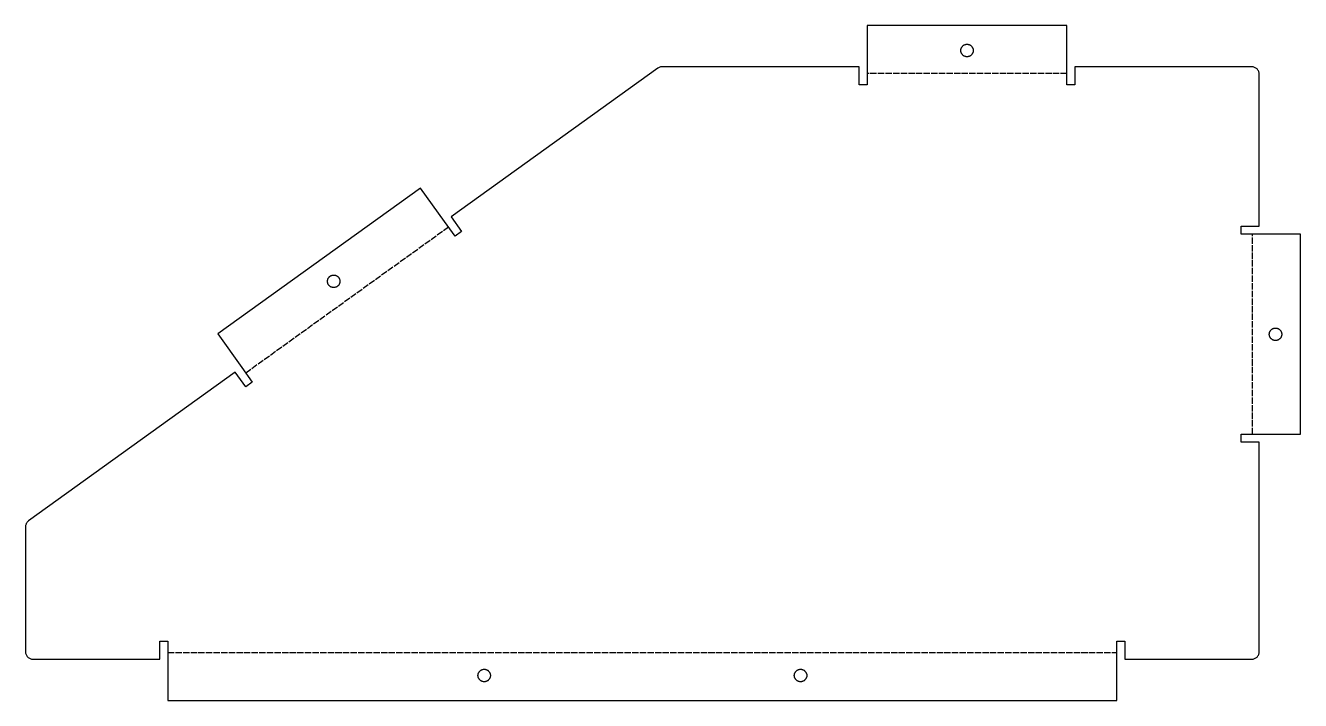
# Model space of a CAD drawing. Header units: millimetres. Extents: x 0 to 255, y 0 to 135.
import ezdxf

# ---------------------------------------------------------------- set-up
doc = ezdxf.new("R2010")
doc.units = ezdxf.units.MM
doc.linetypes.add('DASHED', pattern=[1.524, 1.27, -0.254])

msp = doc.modelspace()

# ---------------------------------------------------------------- linework, layer by layer
at = {"linetype": 'DASHED'}
for p, q in [((208.5014, 125.3878), (168.5014, 125.3878)), ((84.7088, 94.685), (44.1081, 65.5032)), ((245.6316, 53.2576), (245.6316, 93.2576)), ((28.5014, 9.6288), (218.5014, 9.6288))]:
    msp.add_line(p, q, dxfattribs=at)
for points in [[(218.5014, 8.2476), (218.5014, 8.2576), (218.5014, 11.8644), (220.1014, 11.8644), (220.1014, 8.2576), (245.5028, 8.2576), (245.6498, 8.2648), (245.7954, 8.2864), (245.9382, 8.3222), (246.0768, 8.3718), (246.2099, 8.4347), (246.3362, 8.5104), (246.4544, 8.5981), (246.5635, 8.6969), (246.6623, 8.806), (246.75, 8.9242), (246.8257, 9.0505), (246.8886, 9.1836), (246.9382, 9.3222), (246.974, 9.465), (246.9956, 9.6106), (247.0028, 9.7576), (247.0028, 51.6576), (243.396, 51.6576), (243.396, 53.2576), (247.0028, 53.2576), (247.0128, 53.2576), (255.2604, 53.2576), (255.2604, 93.2576), (247.0128, 93.2576), (247.0028, 93.2576), (243.396, 93.2576), (243.396, 94.8576), (247.0028, 94.8576), (247.0028, 125.259), (246.9956, 125.406), (246.974, 125.5516), (246.9382, 125.6944), (246.8886, 125.833), (246.8257, 125.9661), (246.75, 126.0923), (246.6623, 126.2106), (246.5635, 126.3196), (246.4544, 126.4185), (246.3362, 126.5062), (246.2099, 126.5819), (246.0768, 126.6448), (245.9382, 126.6944), (245.7954, 126.7302), (245.6498, 126.7518), (245.5028, 126.759), (210.1014, 126.759), (210.1014, 123.1522), (208.5014, 123.1522), (208.5014, 126.759), (208.5014, 126.769), (208.5014, 135.0166), (168.5014, 135.0166), (168.5014, 126.769), (168.5014, 126.759), (168.5014, 123.1522), (166.9014, 123.1522), (166.9014, 126.759), (127.4672, 126.759), (127.3117, 126.7509), (127.1579, 126.7267), (127.0074, 126.6868), (126.8618, 126.6314), (126.7228, 126.5612), (126.5918, 126.477), (85.2078, 96.7323), (87.3128, 93.8035), (86.0136, 92.8697), (83.9085, 95.7984), (79.0891, 102.5037), (38.4883, 73.3219), (43.3078, 66.6166), (43.3078, 66.6166), (45.4128, 63.6879), (44.1136, 62.754), (42.0085, 65.6828), (0.6245, 35.9381), (0.5132, 35.8498), (0.4108, 35.7513), (0.3181, 35.6436), (0.236, 35.5277), (0.1652, 35.4044), (0.1065, 35.2751), (0.0602, 35.1407), (0.0269, 35.0026), (0.0067, 34.862), (0, 34.72), (0, 9.7576), (0.0072, 9.6106), (0.0288, 9.465), (0.0646, 9.3222), (0.1142, 9.1836), (0.1771, 9.0505), (0.2528, 8.9242), (0.3405, 8.806), (0.4393, 8.6969), (0.5484, 8.5981), (0.6666, 8.5104), (0.7929, 8.4347), (0.926, 8.3718), (1.0646, 8.3222), (1.2074, 8.2864), (1.353, 8.2648), (1.5, 8.2576), (26.9014, 8.2576), (26.9014, 11.8644), (28.5014, 11.8644), (28.5014, 8.2576), (28.5014, 8.2476), (28.5014, 0), (218.5014, 0)], [(187.2621, 129.8534), (187.2541, 129.9348), (187.2514, 130.0166), (187.2541, 130.0983), (187.2621, 130.1797), (187.2754, 130.2604), (187.294, 130.3401), (187.3177, 130.4184), (187.3466, 130.4949), (187.3803, 130.5694), (187.4189, 130.6416), (187.4621, 130.711), (187.5097, 130.7775), (187.5616, 130.8408), (187.6175, 130.9005), (187.6772, 130.9564), (187.7404, 131.0083), (187.8069, 131.0559), (187.8764, 131.0991), (187.9485, 131.1377), (188.023, 131.1714), (188.0996, 131.2002), (188.1779, 131.224), (188.2575, 131.2426), (188.3382, 131.2559), (188.4196, 131.2639), (188.5014, 131.2666), (188.5832, 131.2639), (188.6646, 131.2559), (188.7453, 131.2426), (188.8249, 131.224), (188.9032, 131.2002), (188.9798, 131.1714), (189.0543, 131.1377), (189.1264, 131.0991), (189.1959, 131.0559), (189.2624, 131.0083), (189.3256, 130.9564), (189.3853, 130.9005), (189.4412, 130.8408), (189.4931, 130.7775), (189.5407, 130.711), (189.5839, 130.6416), (189.6225, 130.5694), (189.6562, 130.4949), (189.6851, 130.4184), (189.7088, 130.3401), (189.7274, 130.2604), (189.7407, 130.1797), (189.7487, 130.0983), (189.7514, 130.0166), (189.7487, 129.9348), (189.7407, 129.8534), (189.7274, 129.7727), (189.7088, 129.693), (189.6851, 129.6148), (189.6562, 129.5382), (189.6225, 129.4637), (189.5839, 129.3916), (189.5407, 129.3221), (189.4931, 129.2556), (189.4412, 129.1924), (189.3853, 129.1327), (189.3256, 129.0768), (189.2624, 129.0249), (189.1959, 128.9772), (189.1264, 128.934), (189.0543, 128.8955), (188.9798, 128.8617), (188.9032, 128.8329), (188.8249, 128.8092), (188.7453, 128.7906), (188.6646, 128.7773), (188.5832, 128.7692), (188.5014, 128.7666), (188.4196, 128.7692), (188.3382, 128.7773), (188.2575, 128.7906), (188.1779, 128.8092), (188.0996, 128.8329), (188.023, 128.8617), (187.9485, 128.8955), (187.8764, 128.934), (187.8069, 128.9772), (187.7404, 129.0249), (187.6772, 129.0768), (187.6175, 129.1327), (187.5616, 129.1924), (187.5097, 129.2556), (187.4621, 129.3221), (187.4189, 129.3916), (187.3803, 129.4637), (187.3466, 129.5382), (187.3177, 129.6148), (187.294, 129.693), (187.2754, 129.7727)], [(60.4809, 83.6089), (60.4676, 83.6896), (60.4596, 83.771), (60.4569, 83.8527), (60.4596, 83.9345), (60.4676, 84.0159), (60.4809, 84.0966), (60.4995, 84.1763), (60.5233, 84.2545), (60.5521, 84.3311), (60.5858, 84.4056), (60.6244, 84.4777), (60.6676, 84.5472), (60.7152, 84.6137), (60.7671, 84.6769), (60.823, 84.7366), (60.8827, 84.7925), (60.946, 84.8444), (61.0125, 84.8921), (61.0819, 84.9353), (61.1541, 84.9738), (61.2286, 85.0076), (61.3051, 85.0364), (61.3834, 85.0602), (61.4631, 85.0787), (61.5438, 85.0921), (61.6252, 85.1001), (61.7069, 85.1027), (61.7887, 85.1001), (61.8701, 85.0921), (61.9508, 85.0787), (62.0304, 85.0602), (62.1087, 85.0364), (62.1853, 85.0076), (62.2598, 84.9738), (62.3319, 84.9353), (62.4014, 84.8921), (62.4679, 84.8444), (62.5311, 84.7925), (62.5908, 84.7366), (62.6467, 84.6769), (62.6986, 84.6137), (62.7463, 84.5472), (62.7894, 84.4777), (62.828, 84.4056), (62.8618, 84.3311), (62.8906, 84.2545), (62.9143, 84.1763), (62.9329, 84.0966), (62.9462, 84.0159), (62.9542, 83.9345), (62.9569, 83.8527), (62.9542, 83.771), (62.9462, 83.6896), (62.9329, 83.6089), (62.9143, 83.5292), (62.8906, 83.4509), (62.8618, 83.3744), (62.828, 83.2999), (62.7894, 83.2277), (62.7463, 83.1583), (62.6986, 83.0918), (62.6467, 83.0286), (62.5908, 82.9689), (62.5311, 82.9129), (62.4679, 82.8611), (62.4014, 82.8134), (62.3319, 82.7702), (62.2598, 82.7317), (62.1853, 82.6979), (62.1087, 82.6691), (62.0304, 82.6453), (61.9508, 82.6268), (61.8701, 82.6134), (61.7887, 82.6054), (61.7069, 82.6027), (61.6252, 82.6054), (61.5438, 82.6134), (61.4631, 82.6268), (61.3834, 82.6453), (61.3051, 82.6691), (61.2286, 82.6979), (61.1541, 82.7317), (61.0819, 82.7702), (61.0125, 82.8134), (60.946, 82.8611), (60.8827, 82.9129), (60.823, 82.9689), (60.7671, 83.0286), (60.7152, 83.0918), (60.6676, 83.1583), (60.6244, 83.2277), (60.5858, 83.2999), (60.5521, 83.3744), (60.5233, 83.4509), (60.4995, 83.5292)], [(249.0344, 73.0137), (249.0211, 73.0944), (249.0131, 73.1758), (249.0104, 73.2576), (249.0131, 73.3393), (249.0211, 73.4207), (249.0344, 73.5014), (249.053, 73.5811), (249.0767, 73.6594), (249.1055, 73.7359), (249.1393, 73.8104), (249.1779, 73.8826), (249.221, 73.952), (249.2687, 74.0185), (249.3206, 74.0818), (249.3765, 74.1415), (249.4362, 74.1974), (249.4994, 74.2493), (249.5659, 74.2969), (249.6354, 74.3401), (249.7075, 74.3787), (249.782, 74.4124), (249.8586, 74.4412), (249.9369, 74.465), (250.0165, 74.4836), (250.0972, 74.4969), (250.1786, 74.5049), (250.2604, 74.5076), (250.3421, 74.5049), (250.4235, 74.4969), (250.5042, 74.4836), (250.5839, 74.465), (250.6622, 74.4412), (250.7387, 74.4124), (250.8132, 74.3787), (250.8854, 74.3401), (250.9548, 74.2969), (251.0213, 74.2493), (251.0846, 74.1974), (251.1443, 74.1415), (251.2002, 74.0818), (251.2521, 74.0185), (251.2997, 73.952), (251.3429, 73.8826), (251.3815, 73.8104), (251.4152, 73.7359), (251.444, 73.6594), (251.4678, 73.5811), (251.4864, 73.5014), (251.4997, 73.4207), (251.5077, 73.3393), (251.5104, 73.2576), (251.5077, 73.1758), (251.4997, 73.0944), (251.4864, 73.0137), (251.4678, 72.9341), (251.444, 72.8558), (251.4152, 72.7792), (251.3815, 72.7047), (251.3429, 72.6326), (251.2997, 72.5631), (251.2521, 72.4966), (251.2002, 72.4334), (251.1443, 72.3737), (251.0846, 72.3178), (251.0213, 72.2659), (250.9548, 72.2182), (250.8854, 72.1751), (250.8132, 72.1365), (250.7387, 72.1027), (250.6622, 72.0739), (250.5839, 72.0502), (250.5042, 72.0316), (250.4235, 72.0183), (250.3421, 72.0103), (250.2604, 72.0076), (250.1786, 72.0103), (250.0972, 72.0183), (250.0165, 72.0316), (249.9369, 72.0502), (249.8586, 72.0739), (249.782, 72.1027), (249.7075, 72.1365), (249.6354, 72.1751), (249.5659, 72.2182), (249.4994, 72.2659), (249.4362, 72.3178), (249.3765, 72.3737), (249.3206, 72.4334), (249.2687, 72.4966), (249.221, 72.5631), (249.1779, 72.6326), (249.1393, 72.7047), (249.1055, 72.7792), (249.0767, 72.8558), (249.053, 72.9341)], [(90.6088, 4.7561), (90.5954, 4.8368), (90.5874, 4.9182), (90.5847, 5), (90.5874, 5.0818), (90.5954, 5.1632), (90.6088, 5.2439), (90.6273, 5.3235), (90.6511, 5.4018), (90.6799, 5.4784), (90.7136, 5.5529), (90.7522, 5.625), (90.7954, 5.6945), (90.843, 5.761), (90.8949, 5.8242), (90.9508, 5.8839), (91.0106, 5.9398), (91.0738, 5.9917), (91.1403, 6.0393), (91.2097, 6.0825), (91.2819, 6.1211), (91.3564, 6.1548), (91.4329, 6.1837), (91.5112, 6.2074), (91.5909, 6.226), (91.6716, 6.2393), (91.753, 6.2473), (91.8347, 6.25), (91.9165, 6.2473), (91.9979, 6.2393), (92.0786, 6.226), (92.1583, 6.2074), (92.2365, 6.1837), (92.3131, 6.1548), (92.3876, 6.1211), (92.4597, 6.0825), (92.5292, 6.0393), (92.5957, 5.9917), (92.6589, 5.9398), (92.7186, 5.8839), (92.7745, 5.8242), (92.8264, 5.761), (92.8741, 5.6945), (92.9173, 5.625), (92.9558, 5.5529), (92.9896, 5.4784), (93.0184, 5.4018), (93.0421, 5.3235), (93.0607, 5.2439), (93.074, 5.1632), (93.0821, 5.0818), (93.0847, 5), (93.0821, 4.9182), (93.074, 4.8368), (93.0607, 4.7561), (93.0421, 4.6765), (93.0184, 4.5982), (92.9896, 4.5216), (92.9558, 4.4471), (92.9173, 4.375), (92.8741, 4.3055), (92.8264, 4.239), (92.7745, 4.1758), (92.7186, 4.1161), (92.6589, 4.0602), (92.5957, 4.0083), (92.5292, 3.9607), (92.4597, 3.9175), (92.3876, 3.8789), (92.3131, 3.8452), (92.2365, 3.8163), (92.1583, 3.7926), (92.0786, 3.774), (91.9979, 3.7607), (91.9165, 3.7527), (91.8347, 3.75), (91.753, 3.7527), (91.6716, 3.7607), (91.5909, 3.774), (91.5112, 3.7926), (91.4329, 3.8163), (91.3564, 3.8452), (91.2819, 3.8789), (91.2097, 3.9175), (91.1403, 3.9607), (91.0738, 4.0083), (91.0106, 4.0602), (90.9508, 4.1161), (90.8949, 4.1758), (90.843, 4.239), (90.7954, 4.3055), (90.7522, 4.375), (90.7136, 4.4471), (90.6799, 4.5216), (90.6511, 4.5982), (90.6273, 4.6765)], [(153.9421, 4.7561), (153.9288, 4.8368), (153.9207, 4.9182), (153.9181, 5), (153.9207, 5.0818), (153.9288, 5.1632), (153.9421, 5.2439), (153.9607, 5.3235), (153.9844, 5.4018), (154.0132, 5.4784), (154.047, 5.5529), (154.0855, 5.625), (154.1287, 5.6945), (154.1764, 5.761), (154.2283, 5.8242), (154.2842, 5.8839), (154.3439, 5.9398), (154.4071, 5.9917), (154.4736, 6.0393), (154.5431, 6.0825), (154.6152, 6.1211), (154.6897, 6.1548), (154.7663, 6.1837), (154.8445, 6.2074), (154.9242, 6.226), (155.0049, 6.2393), (155.0863, 6.2473), (155.1681, 6.25), (155.2498, 6.2473), (155.3312, 6.2393), (155.4119, 6.226), (155.4916, 6.2074), (155.5699, 6.1837), (155.6464, 6.1548), (155.7209, 6.1211), (155.7931, 6.0825), (155.8625, 6.0393), (155.929, 5.9917), (155.9922, 5.9398), (156.052, 5.8839), (156.1079, 5.8242), (156.1598, 5.761), (156.2074, 5.6945), (156.2506, 5.625), (156.2892, 5.5529), (156.3229, 5.4784), (156.3517, 5.4018), (156.3755, 5.3235), (156.394, 5.2439), (156.4074, 5.1632), (156.4154, 5.0818), (156.4181, 5), (156.4154, 4.9182), (156.4074, 4.8368), (156.394, 4.7561), (156.3755, 4.6765), (156.3517, 4.5982), (156.3229, 4.5216), (156.2892, 4.4471), (156.2506, 4.375), (156.2074, 4.3055), (156.1598, 4.239), (156.1079, 4.1758), (156.052, 4.1161), (155.9922, 4.0602), (155.929, 4.0083), (155.8625, 3.9607), (155.7931, 3.9175), (155.7209, 3.8789), (155.6464, 3.8452), (155.5699, 3.8163), (155.4916, 3.7926), (155.4119, 3.774), (155.3312, 3.7607), (155.2498, 3.7527), (155.1681, 3.75), (155.0863, 3.7527), (155.0049, 3.7607), (154.9242, 3.774), (154.8445, 3.7926), (154.7663, 3.8163), (154.6897, 3.8452), (154.6152, 3.8789), (154.5431, 3.9175), (154.4736, 3.9607), (154.4071, 4.0083), (154.3439, 4.0602), (154.2842, 4.1161), (154.2283, 4.1758), (154.1764, 4.239), (154.1287, 4.3055), (154.0855, 4.375), (154.047, 4.4471), (154.0132, 4.5216), (153.9844, 4.5982), (153.9607, 4.6765)]]:
    msp.add_lwpolyline(points, close=True)

doc.saveas('drawing.dxf')
